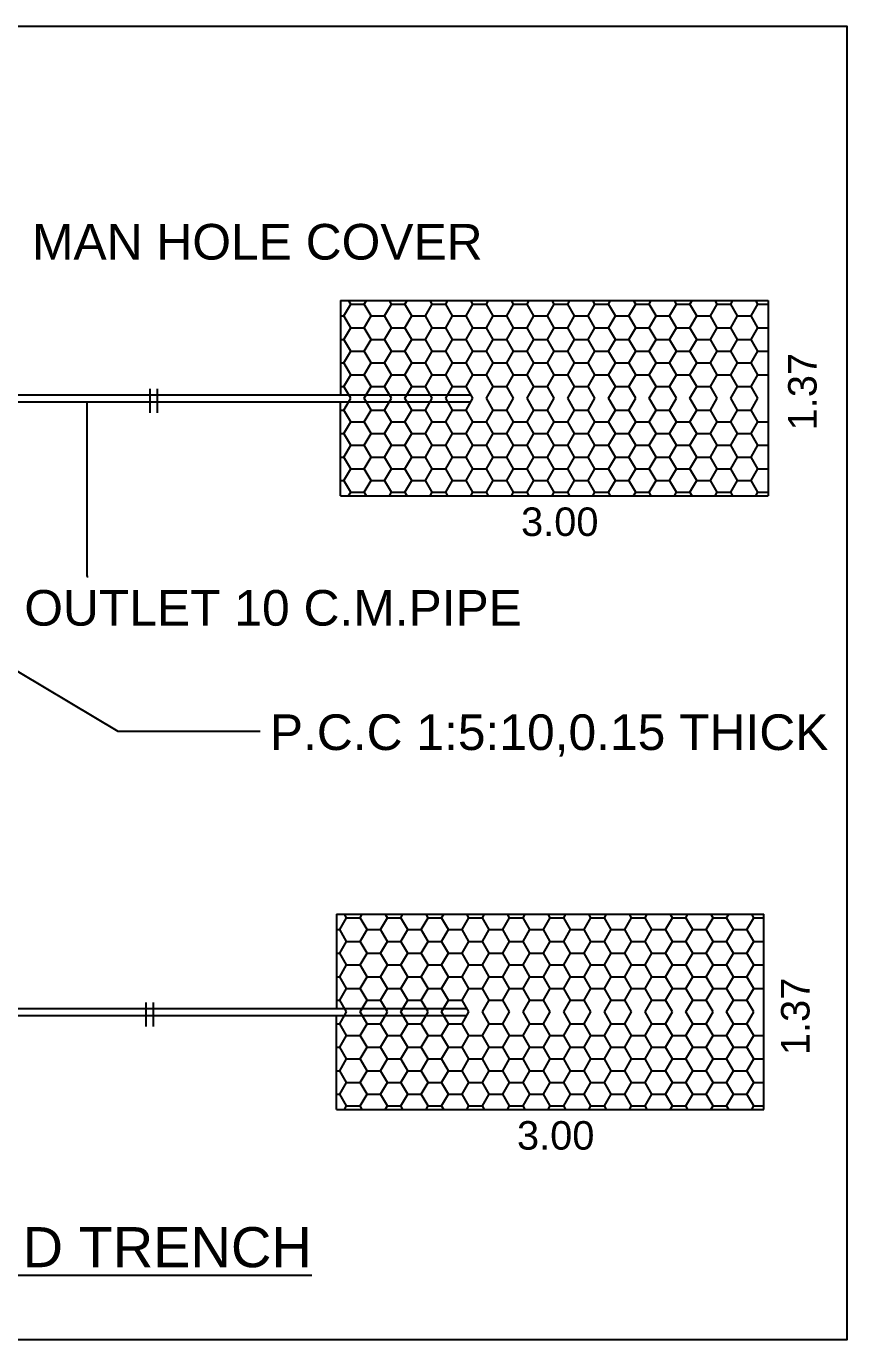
# Model space of a CAD drawing. Header units: metres. Extents: x 108 to 552, y -62 to 254.
# Drawn here: x 133.77 to 139.53, y 168.95 to 178.16 of the extents above; entities that cross this region are included whole.
import ezdxf

# ---------------------------------------------------------------- set-up
doc = ezdxf.new("R2010")
doc.units = ezdxf.units.M
doc.styles.get("Standard").update_dxf_attribs({"font": 'arial.ttf', "height": 0.25})

# ---------------------------------------------------------------- blocks, each defined once
blk = doc.blocks.new('SEPTIC SECTION')
at = {"ltscale": 2}
for p, q in [((9.4563, 7.292), (9.4563, 6.632)), ((9.4563, 7.292), (12.4569, 7.292)), ((8.1186, 6.6735), (8.1186, 6.5041)), ((8.1686, 6.6735), (8.1686, 6.5041)), ((6.5947, 6.632), (7.3596, 6.632)), ((6.5947, 6.582), (7.3596, 6.582)), ((7.3596, 6.632), (9.2832, 6.632)), ((7.3596, 6.582), (9.2909, 6.582)), ((9.2832, 6.632), (10.3732, 6.632)), ((9.2909, 6.582), (10.3732, 6.582)), ((9.4569, 5.922), (9.4569, 6.582)), ((9.4569, 5.922), (12.4569, 5.922)), ((9.4278, 2.9854), (9.4278, 2.3254)), ((9.4278, 2.9854), (12.4284, 2.9854)), ((12.4284, 1.6154), (12.4284, 2.9854)), ((8.0901, 2.3669), (8.0901, 2.1975)), ((8.1401, 2.3669), (8.1401, 2.1975)), ((9.2547, 2.3254), (10.3447, 2.3254)), ((9.2624, 2.2754), (10.3447, 2.2754)), ((9.4284, 1.6154), (9.4284, 2.2754)), ((9.4284, 1.6154), (12.4284, 1.6154))]:
    blk.add_line(p, q, dxfattribs=at)
at = {"linetype": 'Continuous', "ltscale": 2}
for p, q in [((9.5278, 7.2669), (9.5134, 7.292)), ((9.6231, 7.2669), (9.6376, 7.292)), ((9.8136, 7.2669), (9.7991, 7.292)), ((9.9088, 7.2669), (9.9233, 7.292)), ((10.0993, 7.2669), (10.0849, 7.292)), ((10.1946, 7.2669), (10.2091, 7.292)), ((10.3851, 7.2669), (10.3706, 7.292)), ((10.4803, 7.2669), (10.4948, 7.292)), ((10.6708, 7.2669), (10.6564, 7.292)), ((10.7661, 7.2669), (10.7806, 7.292)), ((10.9566, 7.2669), (10.9421, 7.292)), ((11.0518, 7.2669), (11.0663, 7.292)), ((11.2423, 7.2669), (11.2279, 7.292)), ((11.3376, 7.2669), (11.3521, 7.292)), ((11.5281, 7.2669), (11.5136, 7.292)), ((11.6233, 7.2669), (11.6378, 7.292)), ((11.8138, 7.2669), (11.7994, 7.292)), ((11.9091, 7.2669), (11.9236, 7.292)), ((12.0996, 7.2669), (12.0851, 7.292)), ((12.1948, 7.2669), (12.2093, 7.292)), ((12.3853, 7.2669), (12.3709, 7.292)), ((9.4802, 7.1844), (9.5278, 7.2669)), ((9.5278, 7.2669), (9.6231, 7.2669)), ((9.6707, 7.1844), (9.6231, 7.2669)), ((9.766, 7.1844), (9.8136, 7.2669)), ((9.8136, 7.2669), (9.9088, 7.2669)), ((9.9565, 7.1844), (9.9088, 7.2669)), ((10.0517, 7.1844), (10.0993, 7.2669)), ((10.0993, 7.2669), (10.1946, 7.2669)), ((10.2422, 7.1844), (10.1946, 7.2669)), ((10.3375, 7.1844), (10.3851, 7.2669)), ((10.3851, 7.2669), (10.4803, 7.2669)), ((10.528, 7.1844), (10.4803, 7.2669)), ((10.6232, 7.1844), (10.6708, 7.2669)), ((10.6708, 7.2669), (10.7661, 7.2669)), ((10.8137, 7.1844), (10.7661, 7.2669)), ((10.909, 7.1844), (10.9566, 7.2669)), ((10.9566, 7.2669), (11.0518, 7.2669)), ((11.0995, 7.1844), (11.0518, 7.2669)), ((11.1947, 7.1844), (11.2423, 7.2669)), ((11.2423, 7.2669), (11.3376, 7.2669)), ((11.3852, 7.1844), (11.3376, 7.2669)), ((11.4805, 7.1844), (11.5281, 7.2669)), ((11.5281, 7.2669), (11.6233, 7.2669)), ((11.671, 7.1844), (11.6233, 7.2669)), ((11.7662, 7.1844), (11.8138, 7.2669)), ((11.8138, 7.2669), (11.9091, 7.2669)), ((11.9567, 7.1844), (11.9091, 7.2669)), ((12.052, 7.1844), (12.0996, 7.2669)), ((12.0996, 7.2669), (12.1948, 7.2669)), ((12.2425, 7.1844), (12.1948, 7.2669)), ((12.3377, 7.1844), (12.3853, 7.2669)), ((12.3853, 7.2669), (12.4569, 7.2669)), ((9.4563, 7.1844), (9.4802, 7.1844)), ((9.5278, 7.1019), (9.4802, 7.1844)), ((9.4802, 7.0195), (9.5278, 7.1019)), ((9.5278, 7.1019), (9.6231, 7.1019)), ((9.6231, 7.1019), (9.6707, 7.1844)), ((9.6707, 7.0195), (9.6231, 7.1019)), ((9.6707, 7.1844), (9.766, 7.1844)), ((9.8136, 7.1019), (9.766, 7.1844)), ((9.766, 7.0195), (9.8136, 7.1019)), ((9.8136, 7.1019), (9.9088, 7.1019)), ((9.9088, 7.1019), (9.9565, 7.1844)), ((9.9565, 7.0195), (9.9088, 7.1019)), ((9.9565, 7.1844), (10.0517, 7.1844)), ((10.0993, 7.1019), (10.0517, 7.1844)), ((10.0517, 7.0195), (10.0993, 7.1019)), ((10.0993, 7.1019), (10.1946, 7.1019)), ((10.1946, 7.1019), (10.2422, 7.1844)), ((10.2422, 7.0195), (10.1946, 7.1019)), ((10.2422, 7.1844), (10.3375, 7.1844)), ((10.3851, 7.1019), (10.3375, 7.1844)), ((10.3375, 7.0195), (10.3851, 7.1019)), ((10.3851, 7.1019), (10.4803, 7.1019)), ((10.4803, 7.1019), (10.528, 7.1844)), ((10.528, 7.0195), (10.4803, 7.1019)), ((10.528, 7.1844), (10.6232, 7.1844)), ((10.6708, 7.1019), (10.6232, 7.1844)), ((10.6232, 7.0195), (10.6708, 7.1019)), ((10.6708, 7.1019), (10.7661, 7.1019)), ((10.7661, 7.1019), (10.8137, 7.1844)), ((10.8137, 7.0195), (10.7661, 7.1019)), ((10.8137, 7.1844), (10.909, 7.1844)), ((10.9566, 7.1019), (10.909, 7.1844)), ((10.909, 7.0195), (10.9566, 7.1019)), ((10.9566, 7.1019), (11.0518, 7.1019)), ((11.0518, 7.1019), (11.0995, 7.1844)), ((11.0995, 7.0195), (11.0518, 7.1019)), ((11.0995, 7.1844), (11.1947, 7.1844)), ((11.2423, 7.1019), (11.1947, 7.1844)), ((11.1947, 7.0195), (11.2423, 7.1019)), ((11.2423, 7.1019), (11.3376, 7.1019)), ((11.3376, 7.1019), (11.3852, 7.1844)), ((11.3852, 7.0195), (11.3376, 7.1019)), ((11.3852, 7.1844), (11.4805, 7.1844)), ((11.5281, 7.1019), (11.4805, 7.1844)), ((11.4805, 7.0195), (11.5281, 7.1019)), ((11.5281, 7.1019), (11.6233, 7.1019)), ((11.6233, 7.1019), (11.671, 7.1844)), ((11.671, 7.0195), (11.6233, 7.1019)), ((11.671, 7.1844), (11.7662, 7.1844)), ((11.8138, 7.1019), (11.7662, 7.1844)), ((11.7662, 7.0195), (11.8138, 7.1019)), ((11.8138, 7.1019), (11.9091, 7.1019)), ((11.9091, 7.1019), (11.9567, 7.1844)), ((11.9567, 7.0195), (11.9091, 7.1019)), ((11.9567, 7.1844), (12.052, 7.1844)), ((12.0996, 7.1019), (12.052, 7.1844)), ((12.052, 7.0195), (12.0996, 7.1019)), ((12.0996, 7.1019), (12.1948, 7.1019)), ((12.1948, 7.1019), (12.2425, 7.1844)), ((12.2425, 7.0195), (12.1948, 7.1019)), ((12.2425, 7.1844), (12.3377, 7.1844)), ((12.3853, 7.1019), (12.3377, 7.1844)), ((12.3377, 7.0195), (12.3853, 7.1019)), ((12.3853, 7.1019), (12.4569, 7.1019)), ((9.4563, 7.0195), (9.4802, 7.0195)), ((9.5278, 6.937), (9.4802, 7.0195)), ((9.6231, 6.937), (9.6707, 7.0195)), ((9.6707, 7.0195), (9.766, 7.0195)), ((9.8136, 6.937), (9.766, 7.0195)), ((9.9088, 6.937), (9.9565, 7.0195)), ((9.9565, 7.0195), (10.0517, 7.0195)), ((10.0993, 6.937), (10.0517, 7.0195)), ((10.1946, 6.937), (10.2422, 7.0195)), ((10.2422, 7.0195), (10.3375, 7.0195)), ((10.3851, 6.937), (10.3375, 7.0195)), ((10.4803, 6.937), (10.528, 7.0195)), ((10.528, 7.0195), (10.6232, 7.0195)), ((10.6708, 6.937), (10.6232, 7.0195)), ((10.7661, 6.937), (10.8137, 7.0195)), ((10.8137, 7.0195), (10.909, 7.0195)), ((10.9566, 6.937), (10.909, 7.0195)), ((11.0518, 6.937), (11.0995, 7.0195)), ((11.0995, 7.0195), (11.1947, 7.0195)), ((11.2423, 6.937), (11.1947, 7.0195)), ((11.3376, 6.937), (11.3852, 7.0195)), ((11.3852, 7.0195), (11.4805, 7.0195)), ((11.5281, 6.937), (11.4805, 7.0195)), ((11.6233, 6.937), (11.671, 7.0195)), ((11.671, 7.0195), (11.7662, 7.0195)), ((11.8138, 6.937), (11.7662, 7.0195)), ((11.9091, 6.937), (11.9567, 7.0195)), ((11.9567, 7.0195), (12.052, 7.0195)), ((12.0996, 6.937), (12.052, 7.0195)), ((12.1948, 6.937), (12.2425, 7.0195)), ((12.2425, 7.0195), (12.3377, 7.0195)), ((12.3853, 6.937), (12.3377, 7.0195)), ((9.4802, 6.8545), (9.5278, 6.937)), ((9.5278, 6.937), (9.6231, 6.937)), ((9.6707, 6.8545), (9.6231, 6.937)), ((9.766, 6.8545), (9.8136, 6.937)), ((9.8136, 6.937), (9.9088, 6.937)), ((9.9565, 6.8545), (9.9088, 6.937)), ((10.0517, 6.8545), (10.0993, 6.937)), ((10.0993, 6.937), (10.1946, 6.937)), ((10.2422, 6.8545), (10.1946, 6.937)), ((10.3375, 6.8545), (10.3851, 6.937)), ((10.3851, 6.937), (10.4803, 6.937)), ((10.528, 6.8545), (10.4803, 6.937)), ((10.6232, 6.8545), (10.6708, 6.937)), ((10.6708, 6.937), (10.7661, 6.937)), ((10.8137, 6.8545), (10.7661, 6.937)), ((10.909, 6.8545), (10.9566, 6.937)), ((10.9566, 6.937), (11.0518, 6.937)), ((11.0995, 6.8545), (11.0518, 6.937)), ((11.1947, 6.8545), (11.2423, 6.937)), ((11.2423, 6.937), (11.3376, 6.937)), ((11.3852, 6.8545), (11.3376, 6.937)), ((11.4805, 6.8545), (11.5281, 6.937)), ((11.5281, 6.937), (11.6233, 6.937)), ((11.671, 6.8545), (11.6233, 6.937)), ((11.7662, 6.8545), (11.8138, 6.937)), ((11.8138, 6.937), (11.9091, 6.937)), ((11.9567, 6.8545), (11.9091, 6.937)), ((12.052, 6.8545), (12.0996, 6.937)), ((12.0996, 6.937), (12.1948, 6.937)), ((12.2425, 6.8545), (12.1948, 6.937)), ((12.3377, 6.8545), (12.3853, 6.937)), ((12.3853, 6.937), (12.4569, 6.937)), ((9.4563, 6.8545), (9.4802, 6.8545)), ((9.5278, 6.772), (9.4802, 6.8545)), ((9.6231, 6.772), (9.6707, 6.8545)), ((9.6707, 6.8545), (9.766, 6.8545)), ((9.8136, 6.772), (9.766, 6.8545)), ((9.9088, 6.772), (9.9565, 6.8545)), ((9.9565, 6.8545), (10.0517, 6.8545)), ((10.0993, 6.772), (10.0517, 6.8545)), ((10.1946, 6.772), (10.2422, 6.8545)), ((10.2422, 6.8545), (10.3375, 6.8545)), ((10.3851, 6.772), (10.3375, 6.8545)), ((10.4803, 6.772), (10.528, 6.8545)), ((10.528, 6.8545), (10.6232, 6.8545)), ((10.6708, 6.772), (10.6232, 6.8545)), ((10.7661, 6.772), (10.8137, 6.8545)), ((10.8137, 6.8545), (10.909, 6.8545)), ((10.9566, 6.772), (10.909, 6.8545)), ((11.0518, 6.772), (11.0995, 6.8545)), ((11.0995, 6.8545), (11.1947, 6.8545)), ((11.2423, 6.772), (11.1947, 6.8545)), ((11.3376, 6.772), (11.3852, 6.8545)), ((11.3852, 6.8545), (11.4805, 6.8545)), ((11.5281, 6.772), (11.4805, 6.8545)), ((11.6233, 6.772), (11.671, 6.8545)), ((11.671, 6.8545), (11.7662, 6.8545)), ((11.8138, 6.772), (11.7662, 6.8545)), ((11.9091, 6.772), (11.9567, 6.8545)), ((11.9567, 6.8545), (12.052, 6.8545)), ((12.0996, 6.772), (12.052, 6.8545)), ((12.1948, 6.772), (12.2425, 6.8545)), ((12.2425, 6.8545), (12.3377, 6.8545)), ((12.3853, 6.772), (12.3377, 6.8545)), ((9.4802, 6.6895), (9.5278, 6.772)), ((9.5278, 6.772), (9.6231, 6.772)), ((9.6707, 6.6895), (9.6231, 6.772)), ((9.766, 6.6895), (9.8136, 6.772)), ((9.8136, 6.772), (9.9088, 6.772)), ((9.9565, 6.6895), (9.9088, 6.772)), ((10.0517, 6.6895), (10.0993, 6.772)), ((10.0993, 6.772), (10.1946, 6.772)), ((10.2422, 6.6895), (10.1946, 6.772)), ((10.3375, 6.6895), (10.3851, 6.772)), ((10.3851, 6.772), (10.4803, 6.772)), ((10.528, 6.6895), (10.4803, 6.772)), ((10.6232, 6.6895), (10.6708, 6.772)), ((10.6708, 6.772), (10.7661, 6.772)), ((10.8137, 6.6895), (10.7661, 6.772)), ((10.909, 6.6895), (10.9566, 6.772)), ((10.9566, 6.772), (11.0518, 6.772)), ((11.0995, 6.6895), (11.0518, 6.772)), ((11.1947, 6.6895), (11.2423, 6.772)), ((11.2423, 6.772), (11.3376, 6.772)), ((11.3852, 6.6895), (11.3376, 6.772)), ((11.4805, 6.6895), (11.5281, 6.772)), ((11.5281, 6.772), (11.6233, 6.772)), ((11.671, 6.6895), (11.6233, 6.772)), ((11.7662, 6.6895), (11.8138, 6.772)), ((11.8138, 6.772), (11.9091, 6.772)), ((11.9567, 6.6895), (11.9091, 6.772)), ((12.052, 6.6895), (12.0996, 6.772)), ((12.0996, 6.772), (12.1948, 6.772)), ((12.2425, 6.6895), (12.1948, 6.772)), ((12.3377, 6.6895), (12.3853, 6.772)), ((12.3853, 6.772), (12.4569, 6.772)), ((9.4563, 6.6895), (9.4802, 6.6895)), ((9.5278, 6.607), (9.4802, 6.6895)), ((9.6231, 6.607), (9.6707, 6.6895)), ((9.6707, 6.6895), (9.766, 6.6895)), ((9.8136, 6.607), (9.766, 6.6895)), ((9.9088, 6.607), (9.9565, 6.6895)), ((9.9565, 6.6895), (10.0517, 6.6895)), ((10.0993, 6.607), (10.0517, 6.6895)), ((10.1946, 6.607), (10.2422, 6.6895)), ((10.2422, 6.6895), (10.3375, 6.6895)), ((10.3851, 6.607), (10.3375, 6.6895)), ((10.4803, 6.607), (10.528, 6.6895)), ((10.528, 6.6895), (10.6232, 6.6895)), ((10.6708, 6.607), (10.6232, 6.6895)), ((10.7661, 6.607), (10.8137, 6.6895)), ((10.8137, 6.6895), (10.909, 6.6895)), ((10.9566, 6.607), (10.909, 6.6895)), ((11.0518, 6.607), (11.0995, 6.6895)), ((11.0995, 6.6895), (11.1947, 6.6895)), ((11.2423, 6.607), (11.1947, 6.6895)), ((11.3376, 6.607), (11.3852, 6.6895)), ((11.3852, 6.6895), (11.4805, 6.6895)), ((11.5281, 6.607), (11.4805, 6.6895)), ((11.6233, 6.607), (11.671, 6.6895)), ((11.671, 6.6895), (11.7662, 6.6895)), ((11.8138, 6.607), (11.7662, 6.6895)), ((11.9091, 6.607), (11.9567, 6.6895)), ((11.9567, 6.6895), (12.052, 6.6895)), ((12.0996, 6.607), (12.052, 6.6895)), ((12.1948, 6.607), (12.2425, 6.6895)), ((12.2425, 6.6895), (12.3377, 6.6895)), ((12.3853, 6.607), (12.3377, 6.6895)), ((9.4802, 6.5245), (9.5278, 6.607)), ((9.6707, 6.5245), (9.6231, 6.607)), ((9.766, 6.5245), (9.8136, 6.607)), ((9.9565, 6.5245), (9.9088, 6.607)), ((10.0517, 6.5245), (10.0993, 6.607)), ((10.2422, 6.5245), (10.1946, 6.607)), ((10.3375, 6.5245), (10.3851, 6.607)), ((10.528, 6.5245), (10.4803, 6.607)), ((10.6232, 6.5245), (10.6708, 6.607)), ((10.8137, 6.5245), (10.7661, 6.607)), ((10.909, 6.5245), (10.9566, 6.607)), ((11.0995, 6.5245), (11.0518, 6.607)), ((11.1947, 6.5245), (11.2423, 6.607)), ((11.3852, 6.5245), (11.3376, 6.607)), ((11.4805, 6.5245), (11.5281, 6.607)), ((11.671, 6.5245), (11.6233, 6.607)), ((11.7662, 6.5245), (11.8138, 6.607)), ((11.9567, 6.5245), (11.9091, 6.607)), ((12.052, 6.5245), (12.0996, 6.607)), ((12.2425, 6.5245), (12.1948, 6.607)), ((12.3377, 6.5245), (12.3853, 6.607)), ((9.4569, 6.5245), (9.4802, 6.5245)), ((9.5278, 6.442), (9.4802, 6.5245)), ((9.6231, 6.442), (9.6707, 6.5245)), ((9.6707, 6.5245), (9.766, 6.5245)), ((9.8136, 6.442), (9.766, 6.5245)), ((9.9088, 6.442), (9.9565, 6.5245)), ((9.9565, 6.5245), (10.0517, 6.5245)), ((10.0993, 6.442), (10.0517, 6.5245)), ((10.1946, 6.442), (10.2422, 6.5245)), ((10.2422, 6.5245), (10.3375, 6.5245)), ((10.3851, 6.442), (10.3375, 6.5245)), ((10.4803, 6.442), (10.528, 6.5245)), ((10.528, 6.5245), (10.6232, 6.5245)), ((10.6708, 6.442), (10.6232, 6.5245)), ((10.7661, 6.442), (10.8137, 6.5245)), ((10.8137, 6.5245), (10.909, 6.5245)), ((10.9566, 6.442), (10.909, 6.5245)), ((11.0518, 6.442), (11.0995, 6.5245)), ((11.0995, 6.5245), (11.1947, 6.5245)), ((11.2423, 6.442), (11.1947, 6.5245)), ((11.3376, 6.442), (11.3852, 6.5245)), ((11.3852, 6.5245), (11.4805, 6.5245)), ((11.5281, 6.442), (11.4805, 6.5245)), ((11.6233, 6.442), (11.671, 6.5245)), ((11.671, 6.5245), (11.7662, 6.5245)), ((11.8138, 6.442), (11.7662, 6.5245)), ((11.9091, 6.442), (11.9567, 6.5245)), ((11.9567, 6.5245), (12.052, 6.5245)), ((12.0996, 6.442), (12.052, 6.5245)), ((12.1948, 6.442), (12.2425, 6.5245)), ((12.2425, 6.5245), (12.3377, 6.5245)), ((12.3853, 6.442), (12.3377, 6.5245)), ((9.4802, 6.3595), (9.5278, 6.442)), ((9.5278, 6.442), (9.6231, 6.442)), ((9.6707, 6.3595), (9.6231, 6.442)), ((9.766, 6.3595), (9.8136, 6.442)), ((9.8136, 6.442), (9.9088, 6.442)), ((9.9565, 6.3595), (9.9088, 6.442)), ((10.0517, 6.3595), (10.0993, 6.442)), ((10.0993, 6.442), (10.1946, 6.442)), ((10.2422, 6.3595), (10.1946, 6.442)), ((10.3375, 6.3595), (10.3851, 6.442)), ((10.3851, 6.442), (10.4803, 6.442)), ((10.528, 6.3595), (10.4803, 6.442)), ((10.6232, 6.3595), (10.6708, 6.442)), ((10.6708, 6.442), (10.7661, 6.442)), ((10.8137, 6.3595), (10.7661, 6.442)), ((10.909, 6.3595), (10.9566, 6.442)), ((10.9566, 6.442), (11.0518, 6.442)), ((11.0995, 6.3595), (11.0518, 6.442)), ((11.1947, 6.3595), (11.2423, 6.442)), ((11.2423, 6.442), (11.3376, 6.442)), ((11.3852, 6.3595), (11.3376, 6.442)), ((11.4805, 6.3595), (11.5281, 6.442)), ((11.5281, 6.442), (11.6233, 6.442)), ((11.671, 6.3595), (11.6233, 6.442)), ((11.7662, 6.3595), (11.8138, 6.442)), ((11.8138, 6.442), (11.9091, 6.442)), ((11.9567, 6.3595), (11.9091, 6.442)), ((12.052, 6.3595), (12.0996, 6.442)), ((12.0996, 6.442), (12.1948, 6.442)), ((12.2425, 6.3595), (12.1948, 6.442)), ((12.3377, 6.3595), (12.3853, 6.442)), ((12.3853, 6.442), (12.4569, 6.442)), ((9.4569, 6.3595), (9.4802, 6.3595)), ((9.5278, 6.2771), (9.4802, 6.3595)), ((9.4802, 6.1946), (9.5278, 6.2771)), ((9.5278, 6.2771), (9.6231, 6.2771)), ((9.6231, 6.2771), (9.6707, 6.3595)), ((9.6707, 6.1946), (9.6231, 6.2771)), ((9.6707, 6.3595), (9.766, 6.3595)), ((9.8136, 6.2771), (9.766, 6.3595)), ((9.766, 6.1946), (9.8136, 6.2771)), ((9.8136, 6.2771), (9.9088, 6.2771)), ((9.9088, 6.2771), (9.9565, 6.3595)), ((9.9565, 6.1946), (9.9088, 6.2771)), ((9.9565, 6.3595), (10.0517, 6.3595)), ((10.0993, 6.2771), (10.0517, 6.3595)), ((10.0517, 6.1946), (10.0993, 6.2771)), ((10.0993, 6.2771), (10.1946, 6.2771)), ((10.1946, 6.2771), (10.2422, 6.3595)), ((10.2422, 6.1946), (10.1946, 6.2771)), ((10.2422, 6.3595), (10.3375, 6.3595)), ((10.3851, 6.2771), (10.3375, 6.3595)), ((10.3375, 6.1946), (10.3851, 6.2771)), ((10.3851, 6.2771), (10.4803, 6.2771)), ((10.4803, 6.2771), (10.528, 6.3595)), ((10.528, 6.1946), (10.4803, 6.2771)), ((10.528, 6.3595), (10.6232, 6.3595)), ((10.6708, 6.2771), (10.6232, 6.3595)), ((10.6232, 6.1946), (10.6708, 6.2771)), ((10.6708, 6.2771), (10.7661, 6.2771)), ((10.7661, 6.2771), (10.8137, 6.3595)), ((10.8137, 6.1946), (10.7661, 6.2771)), ((10.8137, 6.3595), (10.909, 6.3595)), ((10.9566, 6.2771), (10.909, 6.3595)), ((10.909, 6.1946), (10.9566, 6.2771)), ((10.9566, 6.2771), (11.0518, 6.2771)), ((11.0518, 6.2771), (11.0995, 6.3595)), ((11.0995, 6.1946), (11.0518, 6.2771)), ((11.0995, 6.3595), (11.1947, 6.3595)), ((11.2423, 6.2771), (11.1947, 6.3595)), ((11.1947, 6.1946), (11.2423, 6.2771)), ((11.2423, 6.2771), (11.3376, 6.2771)), ((11.3376, 6.2771), (11.3852, 6.3595)), ((11.3852, 6.1946), (11.3376, 6.2771)), ((11.3852, 6.3595), (11.4805, 6.3595)), ((11.5281, 6.2771), (11.4805, 6.3595)), ((11.4805, 6.1946), (11.5281, 6.2771)), ((11.5281, 6.2771), (11.6233, 6.2771)), ((11.6233, 6.2771), (11.671, 6.3595)), ((11.671, 6.1946), (11.6233, 6.2771)), ((11.671, 6.3595), (11.7662, 6.3595)), ((11.8138, 6.2771), (11.7662, 6.3595)), ((11.7662, 6.1946), (11.8138, 6.2771)), ((11.8138, 6.2771), (11.9091, 6.2771)), ((11.9091, 6.2771), (11.9567, 6.3595)), ((11.9567, 6.1946), (11.9091, 6.2771)), ((11.9567, 6.3595), (12.052, 6.3595)), ((12.0996, 6.2771), (12.052, 6.3595)), ((12.052, 6.1946), (12.0996, 6.2771)), ((12.0996, 6.2771), (12.1948, 6.2771)), ((12.1948, 6.2771), (12.2425, 6.3595)), ((12.2425, 6.1946), (12.1948, 6.2771)), ((12.2425, 6.3595), (12.3377, 6.3595)), ((12.3853, 6.2771), (12.3377, 6.3595)), ((12.3377, 6.1946), (12.3853, 6.2771)), ((12.3853, 6.2771), (12.4569, 6.2771)), ((9.4569, 6.1946), (9.4802, 6.1946)), ((9.5278, 6.1121), (9.4802, 6.1946)), ((9.6231, 6.1121), (9.6707, 6.1946)), ((9.6707, 6.1946), (9.766, 6.1946)), ((9.8136, 6.1121), (9.766, 6.1946)), ((9.9088, 6.1121), (9.9565, 6.1946)), ((9.9565, 6.1946), (10.0517, 6.1946)), ((10.0993, 6.1121), (10.0517, 6.1946)), ((10.1946, 6.1121), (10.2422, 6.1946)), ((10.2422, 6.1946), (10.3375, 6.1946)), ((10.3851, 6.1121), (10.3375, 6.1946)), ((10.4803, 6.1121), (10.528, 6.1946)), ((10.528, 6.1946), (10.6232, 6.1946)), ((10.6708, 6.1121), (10.6232, 6.1946)), ((10.7661, 6.1121), (10.8137, 6.1946)), ((10.8137, 6.1946), (10.909, 6.1946)), ((10.9566, 6.1121), (10.909, 6.1946)), ((11.0518, 6.1121), (11.0995, 6.1946)), ((11.0995, 6.1946), (11.1947, 6.1946)), ((11.2423, 6.1121), (11.1947, 6.1946)), ((11.3376, 6.1121), (11.3852, 6.1946)), ((11.3852, 6.1946), (11.4805, 6.1946)), ((11.5281, 6.1121), (11.4805, 6.1946)), ((11.6233, 6.1121), (11.671, 6.1946)), ((11.671, 6.1946), (11.7662, 6.1946)), ((11.8138, 6.1121), (11.7662, 6.1946)), ((11.9091, 6.1121), (11.9567, 6.1946)), ((11.9567, 6.1946), (12.052, 6.1946)), ((12.0996, 6.1121), (12.052, 6.1946)), ((12.1948, 6.1121), (12.2425, 6.1946)), ((12.2425, 6.1946), (12.3377, 6.1946)), ((12.3853, 6.1121), (12.3377, 6.1946)), ((9.4802, 6.0296), (9.5278, 6.1121)), ((9.5278, 6.1121), (9.6231, 6.1121)), ((9.6707, 6.0296), (9.6231, 6.1121)), ((9.766, 6.0296), (9.8136, 6.1121)), ((9.8136, 6.1121), (9.9088, 6.1121)), ((9.9565, 6.0296), (9.9088, 6.1121)), ((10.0517, 6.0296), (10.0993, 6.1121)), ((10.0993, 6.1121), (10.1946, 6.1121)), ((10.2422, 6.0296), (10.1946, 6.1121)), ((10.3375, 6.0296), (10.3851, 6.1121)), ((10.3851, 6.1121), (10.4803, 6.1121)), ((10.528, 6.0296), (10.4803, 6.1121)), ((10.6232, 6.0296), (10.6708, 6.1121)), ((10.6708, 6.1121), (10.7661, 6.1121)), ((10.8137, 6.0296), (10.7661, 6.1121)), ((10.909, 6.0296), (10.9566, 6.1121)), ((10.9566, 6.1121), (11.0518, 6.1121)), ((11.0995, 6.0296), (11.0518, 6.1121)), ((11.1947, 6.0296), (11.2423, 6.1121)), ((11.2423, 6.1121), (11.3376, 6.1121)), ((11.3852, 6.0296), (11.3376, 6.1121)), ((11.4805, 6.0296), (11.5281, 6.1121)), ((11.5281, 6.1121), (11.6233, 6.1121)), ((11.671, 6.0296), (11.6233, 6.1121)), ((11.7662, 6.0296), (11.8138, 6.1121)), ((11.8138, 6.1121), (11.9091, 6.1121)), ((11.9567, 6.0296), (11.9091, 6.1121)), ((12.052, 6.0296), (12.0996, 6.1121)), ((12.0996, 6.1121), (12.1948, 6.1121)), ((12.2425, 6.0296), (12.1948, 6.1121)), ((12.3377, 6.0296), (12.3853, 6.1121)), ((12.3853, 6.1121), (12.4569, 6.1121)), ((9.4569, 6.0296), (9.4802, 6.0296)), ((9.5278, 5.9471), (9.4802, 6.0296)), ((9.6231, 5.9471), (9.6707, 6.0296)), ((9.6707, 6.0296), (9.766, 6.0296)), ((9.8136, 5.9471), (9.766, 6.0296)), ((9.9088, 5.9471), (9.9565, 6.0296)), ((9.9565, 6.0296), (10.0517, 6.0296)), ((10.0993, 5.9471), (10.0517, 6.0296)), ((10.1946, 5.9471), (10.2422, 6.0296)), ((10.2422, 6.0296), (10.3375, 6.0296)), ((10.3851, 5.9471), (10.3375, 6.0296)), ((10.4803, 5.9471), (10.528, 6.0296)), ((10.528, 6.0296), (10.6232, 6.0296)), ((10.6708, 5.9471), (10.6232, 6.0296)), ((10.7661, 5.9471), (10.8137, 6.0296)), ((10.8137, 6.0296), (10.909, 6.0296)), ((10.9566, 5.9471), (10.909, 6.0296)), ((11.0518, 5.9471), (11.0995, 6.0296)), ((11.0995, 6.0296), (11.1947, 6.0296)), ((11.2423, 5.9471), (11.1947, 6.0296)), ((11.3376, 5.9471), (11.3852, 6.0296)), ((11.3852, 6.0296), (11.4805, 6.0296)), ((11.5281, 5.9471), (11.4805, 6.0296)), ((11.6233, 5.9471), (11.671, 6.0296)), ((11.671, 6.0296), (11.7662, 6.0296)), ((11.8138, 5.9471), (11.7662, 6.0296)), ((11.9091, 5.9471), (11.9567, 6.0296)), ((11.9567, 6.0296), (12.052, 6.0296)), ((12.0996, 5.9471), (12.052, 6.0296)), ((12.1948, 5.9471), (12.2425, 6.0296)), ((12.2425, 6.0296), (12.3377, 6.0296)), ((12.3853, 5.9471), (12.3377, 6.0296)), ((9.5134, 5.922), (9.5278, 5.9471)), ((9.5278, 5.9471), (9.6231, 5.9471)), ((9.6376, 5.922), (9.6231, 5.9471)), ((9.7991, 5.922), (9.8136, 5.9471)), ((9.8136, 5.9471), (9.9088, 5.9471)), ((9.9233, 5.922), (9.9088, 5.9471)), ((10.0849, 5.922), (10.0993, 5.9471)), ((10.0993, 5.9471), (10.1946, 5.9471)), ((10.2091, 5.922), (10.1946, 5.9471)), ((10.3706, 5.922), (10.3851, 5.9471)), ((10.3851, 5.9471), (10.4803, 5.9471)), ((10.4948, 5.922), (10.4803, 5.9471)), ((10.6564, 5.922), (10.6708, 5.9471)), ((10.6708, 5.9471), (10.7661, 5.9471)), ((10.7806, 5.922), (10.7661, 5.9471)), ((10.9421, 5.922), (10.9566, 5.9471)), ((10.9566, 5.9471), (11.0518, 5.9471)), ((11.0663, 5.922), (11.0518, 5.9471)), ((11.2279, 5.922), (11.2423, 5.9471)), ((11.2423, 5.9471), (11.3376, 5.9471)), ((11.3521, 5.922), (11.3376, 5.9471)), ((11.5136, 5.922), (11.5281, 5.9471)), ((11.5281, 5.9471), (11.6233, 5.9471)), ((11.6378, 5.922), (11.6233, 5.9471)), ((11.7994, 5.922), (11.8138, 5.9471)), ((11.8138, 5.9471), (11.9091, 5.9471)), ((11.9236, 5.922), (11.9091, 5.9471)), ((12.0851, 5.922), (12.0996, 5.9471)), ((12.0996, 5.9471), (12.1948, 5.9471)), ((12.2093, 5.922), (12.1948, 5.9471)), ((12.3709, 5.922), (12.3853, 5.9471)), ((12.3853, 5.9471), (12.4569, 5.9471)), ((9.4517, 2.8778), (9.4993, 2.9603)), ((9.4993, 2.9603), (9.4849, 2.9854)), ((9.4993, 2.9603), (9.5946, 2.9603)), ((9.5946, 2.9603), (9.6091, 2.9854)), ((9.6422, 2.8778), (9.5946, 2.9603)), ((9.7375, 2.8778), (9.7851, 2.9603)), ((9.7851, 2.9603), (9.7706, 2.9854)), ((9.7851, 2.9603), (9.8803, 2.9603)), ((9.8803, 2.9603), (9.8948, 2.9854)), ((9.928, 2.8778), (9.8803, 2.9603)), ((10.0232, 2.8778), (10.0708, 2.9603)), ((10.0708, 2.9603), (10.0564, 2.9854)), ((10.0708, 2.9603), (10.1661, 2.9603)), ((10.1661, 2.9603), (10.1806, 2.9854)), ((10.2137, 2.8778), (10.1661, 2.9603)), ((10.309, 2.8778), (10.3566, 2.9603)), ((10.3566, 2.9603), (10.3421, 2.9854)), ((10.3566, 2.9603), (10.4518, 2.9603)), ((10.4518, 2.9603), (10.4663, 2.9854)), ((10.4995, 2.8778), (10.4518, 2.9603)), ((10.5947, 2.8778), (10.6423, 2.9603)), ((10.6423, 2.9603), (10.6279, 2.9854)), ((10.6423, 2.9603), (10.7376, 2.9603)), ((10.7376, 2.9603), (10.7521, 2.9854)), ((10.7852, 2.8778), (10.7376, 2.9603)), ((10.8805, 2.8778), (10.9281, 2.9603)), ((10.9281, 2.9603), (10.9136, 2.9854)), ((10.9281, 2.9603), (11.0233, 2.9603)), ((11.0233, 2.9603), (11.0378, 2.9854)), ((11.071, 2.8778), (11.0233, 2.9603)), ((11.1662, 2.8778), (11.2138, 2.9603)), ((11.2138, 2.9603), (11.1994, 2.9854)), ((11.2138, 2.9603), (11.3091, 2.9603)), ((11.3091, 2.9603), (11.3236, 2.9854)), ((11.3567, 2.8778), (11.3091, 2.9603)), ((11.452, 2.8778), (11.4996, 2.9603)), ((11.4996, 2.9603), (11.4851, 2.9854)), ((11.4996, 2.9603), (11.5948, 2.9603)), ((11.5948, 2.9603), (11.6093, 2.9854)), ((11.6425, 2.8778), (11.5948, 2.9603)), ((11.7377, 2.8778), (11.7853, 2.9603)), ((11.7853, 2.9603), (11.7709, 2.9854)), ((11.7853, 2.9603), (11.8806, 2.9603)), ((11.8806, 2.9603), (11.8951, 2.9854)), ((11.9282, 2.8778), (11.8806, 2.9603)), ((12.0235, 2.8778), (12.0711, 2.9603)), ((12.0711, 2.9603), (12.0566, 2.9854)), ((12.0711, 2.9603), (12.1663, 2.9603)), ((12.1663, 2.9603), (12.1808, 2.9854)), ((12.214, 2.8778), (12.1663, 2.9603)), ((12.3092, 2.8778), (12.3568, 2.9603)), ((12.3568, 2.9603), (12.3424, 2.9854)), ((12.3568, 2.9603), (12.4284, 2.9603)), ((9.4278, 2.8778), (9.4517, 2.8778)), ((9.4993, 2.7953), (9.4517, 2.8778)), ((9.5946, 2.7953), (9.6422, 2.8778)), ((9.6422, 2.8778), (9.7375, 2.8778)), ((9.7851, 2.7953), (9.7375, 2.8778)), ((9.8803, 2.7953), (9.928, 2.8778)), ((9.928, 2.8778), (10.0232, 2.8778)), ((10.0708, 2.7953), (10.0232, 2.8778)), ((10.1661, 2.7953), (10.2137, 2.8778)), ((10.2137, 2.8778), (10.309, 2.8778)), ((10.3566, 2.7953), (10.309, 2.8778)), ((10.4518, 2.7953), (10.4995, 2.8778)), ((10.4995, 2.8778), (10.5947, 2.8778)), ((10.6423, 2.7953), (10.5947, 2.8778)), ((10.7376, 2.7953), (10.7852, 2.8778)), ((10.7852, 2.8778), (10.8805, 2.8778)), ((10.9281, 2.7953), (10.8805, 2.8778)), ((11.0233, 2.7953), (11.071, 2.8778)), ((11.071, 2.8778), (11.1662, 2.8778)), ((11.2138, 2.7953), (11.1662, 2.8778)), ((11.3091, 2.7953), (11.3567, 2.8778)), ((11.3567, 2.8778), (11.452, 2.8778)), ((11.4996, 2.7953), (11.452, 2.8778)), ((11.5948, 2.7953), (11.6425, 2.8778)), ((11.6425, 2.8778), (11.7377, 2.8778)), ((11.7853, 2.7953), (11.7377, 2.8778)), ((11.8806, 2.7953), (11.9282, 2.8778)), ((11.9282, 2.8778), (12.0235, 2.8778)), ((12.0711, 2.7953), (12.0235, 2.8778)), ((12.1663, 2.7953), (12.214, 2.8778)), ((12.214, 2.8778), (12.3092, 2.8778)), ((12.3568, 2.7953), (12.3092, 2.8778)), ((9.4517, 2.7128), (9.4993, 2.7953)), ((9.4993, 2.7953), (9.5946, 2.7953)), ((9.6422, 2.7128), (9.5946, 2.7953)), ((9.7375, 2.7128), (9.7851, 2.7953)), ((9.7851, 2.7953), (9.8803, 2.7953)), ((9.928, 2.7128), (9.8803, 2.7953)), ((10.0232, 2.7128), (10.0708, 2.7953)), ((10.0708, 2.7953), (10.1661, 2.7953)), ((10.2137, 2.7128), (10.1661, 2.7953)), ((10.309, 2.7128), (10.3566, 2.7953)), ((10.3566, 2.7953), (10.4518, 2.7953)), ((10.4995, 2.7128), (10.4518, 2.7953)), ((10.5947, 2.7128), (10.6423, 2.7953)), ((10.6423, 2.7953), (10.7376, 2.7953)), ((10.7852, 2.7128), (10.7376, 2.7953)), ((10.8805, 2.7128), (10.9281, 2.7953)), ((10.9281, 2.7953), (11.0233, 2.7953)), ((11.071, 2.7128), (11.0233, 2.7953)), ((11.1662, 2.7128), (11.2138, 2.7953)), ((11.2138, 2.7953), (11.3091, 2.7953)), ((11.3567, 2.7128), (11.3091, 2.7953)), ((11.452, 2.7128), (11.4996, 2.7953)), ((11.4996, 2.7953), (11.5948, 2.7953)), ((11.6425, 2.7128), (11.5948, 2.7953)), ((11.7377, 2.7128), (11.7853, 2.7953)), ((11.7853, 2.7953), (11.8806, 2.7953)), ((11.9282, 2.7128), (11.8806, 2.7953)), ((12.0235, 2.7128), (12.0711, 2.7953)), ((12.0711, 2.7953), (12.1663, 2.7953)), ((12.214, 2.7128), (12.1663, 2.7953)), ((12.3092, 2.7128), (12.3568, 2.7953)), ((12.3568, 2.7953), (12.4284, 2.7953)), ((9.4278, 2.7128), (9.4517, 2.7128)), ((9.4993, 2.6303), (9.4517, 2.7128)), ((9.5946, 2.6303), (9.6422, 2.7128)), ((9.6422, 2.7128), (9.7375, 2.7128)), ((9.7851, 2.6303), (9.7375, 2.7128)), ((9.8803, 2.6303), (9.928, 2.7128)), ((9.928, 2.7128), (10.0232, 2.7128)), ((10.0708, 2.6303), (10.0232, 2.7128)), ((10.1661, 2.6303), (10.2137, 2.7128)), ((10.2137, 2.7128), (10.309, 2.7128)), ((10.3566, 2.6303), (10.309, 2.7128)), ((10.4518, 2.6303), (10.4995, 2.7128)), ((10.4995, 2.7128), (10.5947, 2.7128)), ((10.6423, 2.6303), (10.5947, 2.7128)), ((10.7376, 2.6303), (10.7852, 2.7128)), ((10.7852, 2.7128), (10.8805, 2.7128)), ((10.9281, 2.6303), (10.8805, 2.7128)), ((11.0233, 2.6303), (11.071, 2.7128)), ((11.071, 2.7128), (11.1662, 2.7128)), ((11.2138, 2.6303), (11.1662, 2.7128)), ((11.3091, 2.6303), (11.3567, 2.7128)), ((11.3567, 2.7128), (11.452, 2.7128)), ((11.4996, 2.6303), (11.452, 2.7128)), ((11.5948, 2.6303), (11.6425, 2.7128)), ((11.6425, 2.7128), (11.7377, 2.7128)), ((11.7853, 2.6303), (11.7377, 2.7128)), ((11.8806, 2.6303), (11.9282, 2.7128)), ((11.9282, 2.7128), (12.0235, 2.7128)), ((12.0711, 2.6303), (12.0235, 2.7128)), ((12.1663, 2.6303), (12.214, 2.7128)), ((12.214, 2.7128), (12.3092, 2.7128)), ((12.3568, 2.6303), (12.3092, 2.7128)), ((9.4517, 2.5478), (9.4993, 2.6303)), ((9.4993, 2.6303), (9.5946, 2.6303)), ((9.6422, 2.5478), (9.5946, 2.6303)), ((9.7375, 2.5478), (9.7851, 2.6303)), ((9.7851, 2.6303), (9.8803, 2.6303)), ((9.928, 2.5478), (9.8803, 2.6303)), ((10.0232, 2.5478), (10.0708, 2.6303)), ((10.0708, 2.6303), (10.1661, 2.6303)), ((10.2137, 2.5478), (10.1661, 2.6303)), ((10.309, 2.5478), (10.3566, 2.6303)), ((10.3566, 2.6303), (10.4518, 2.6303)), ((10.4995, 2.5478), (10.4518, 2.6303)), ((10.5947, 2.5478), (10.6423, 2.6303)), ((10.6423, 2.6303), (10.7376, 2.6303)), ((10.7852, 2.5478), (10.7376, 2.6303)), ((10.8805, 2.5478), (10.9281, 2.6303)), ((10.9281, 2.6303), (11.0233, 2.6303)), ((11.071, 2.5478), (11.0233, 2.6303)), ((11.1662, 2.5478), (11.2138, 2.6303)), ((11.2138, 2.6303), (11.3091, 2.6303)), ((11.3567, 2.5478), (11.3091, 2.6303)), ((11.452, 2.5478), (11.4996, 2.6303)), ((11.4996, 2.6303), (11.5948, 2.6303)), ((11.6425, 2.5478), (11.5948, 2.6303)), ((11.7377, 2.5478), (11.7853, 2.6303)), ((11.7853, 2.6303), (11.8806, 2.6303)), ((11.9282, 2.5478), (11.8806, 2.6303)), ((12.0235, 2.5478), (12.0711, 2.6303)), ((12.0711, 2.6303), (12.1663, 2.6303)), ((12.214, 2.5478), (12.1663, 2.6303)), ((12.3092, 2.5478), (12.3568, 2.6303)), ((12.3568, 2.6303), (12.4284, 2.6303)), ((9.4278, 2.5478), (9.4517, 2.5478)), ((9.4993, 2.4653), (9.4517, 2.5478)), ((9.5946, 2.4653), (9.6422, 2.5478)), ((9.6422, 2.5478), (9.7375, 2.5478)), ((9.7851, 2.4653), (9.7375, 2.5478)), ((9.8803, 2.4653), (9.928, 2.5478)), ((9.928, 2.5478), (10.0232, 2.5478)), ((10.0708, 2.4653), (10.0232, 2.5478)), ((10.1661, 2.4653), (10.2137, 2.5478)), ((10.2137, 2.5478), (10.309, 2.5478)), ((10.3566, 2.4653), (10.309, 2.5478)), ((10.4518, 2.4653), (10.4995, 2.5478)), ((10.4995, 2.5478), (10.5947, 2.5478)), ((10.6423, 2.4653), (10.5947, 2.5478)), ((10.7376, 2.4653), (10.7852, 2.5478)), ((10.7852, 2.5478), (10.8805, 2.5478)), ((10.9281, 2.4653), (10.8805, 2.5478)), ((11.0233, 2.4653), (11.071, 2.5478)), ((11.071, 2.5478), (11.1662, 2.5478)), ((11.2138, 2.4653), (11.1662, 2.5478)), ((11.3091, 2.4653), (11.3567, 2.5478)), ((11.3567, 2.5478), (11.452, 2.5478)), ((11.4996, 2.4653), (11.452, 2.5478)), ((11.5948, 2.4653), (11.6425, 2.5478)), ((11.6425, 2.5478), (11.7377, 2.5478)), ((11.7853, 2.4653), (11.7377, 2.5478)), ((11.8806, 2.4653), (11.9282, 2.5478)), ((11.9282, 2.5478), (12.0235, 2.5478)), ((12.0711, 2.4653), (12.0235, 2.5478)), ((12.1663, 2.4653), (12.214, 2.5478)), ((12.214, 2.5478), (12.3092, 2.5478)), ((12.3568, 2.4653), (12.3092, 2.5478)), ((9.4517, 2.3828), (9.4993, 2.4653)), ((9.4993, 2.4653), (9.5946, 2.4653)), ((9.6422, 2.3828), (9.5946, 2.4653)), ((9.7375, 2.3828), (9.7851, 2.4653)), ((9.7851, 2.4653), (9.8803, 2.4653)), ((9.928, 2.3828), (9.8803, 2.4653)), ((10.0232, 2.3828), (10.0708, 2.4653)), ((10.0708, 2.4653), (10.1661, 2.4653)), ((10.2137, 2.3828), (10.1661, 2.4653)), ((10.309, 2.3828), (10.3566, 2.4653)), ((10.3566, 2.4653), (10.4518, 2.4653)), ((10.4995, 2.3828), (10.4518, 2.4653)), ((10.5947, 2.3828), (10.6423, 2.4653)), ((10.6423, 2.4653), (10.7376, 2.4653)), ((10.7852, 2.3828), (10.7376, 2.4653)), ((10.8805, 2.3828), (10.9281, 2.4653)), ((10.9281, 2.4653), (11.0233, 2.4653)), ((11.071, 2.3828), (11.0233, 2.4653)), ((11.1662, 2.3828), (11.2138, 2.4653)), ((11.2138, 2.4653), (11.3091, 2.4653)), ((11.3567, 2.3828), (11.3091, 2.4653)), ((11.452, 2.3828), (11.4996, 2.4653)), ((11.4996, 2.4653), (11.5948, 2.4653)), ((11.6425, 2.3828), (11.5948, 2.4653)), ((11.7377, 2.3828), (11.7853, 2.4653)), ((11.7853, 2.4653), (11.8806, 2.4653)), ((11.9282, 2.3828), (11.8806, 2.4653)), ((12.0235, 2.3828), (12.0711, 2.4653)), ((12.0711, 2.4653), (12.1663, 2.4653)), ((12.214, 2.3828), (12.1663, 2.4653)), ((12.3092, 2.3828), (12.3568, 2.4653)), ((12.3568, 2.4653), (12.4284, 2.4653)), ((9.4278, 2.3828), (9.4517, 2.3828)), ((9.4993, 2.3004), (9.4517, 2.3828)), ((9.5946, 2.3004), (9.6422, 2.3828)), ((9.6422, 2.3828), (9.7375, 2.3828)), ((9.7851, 2.3004), (9.7375, 2.3828)), ((9.8803, 2.3004), (9.928, 2.3828)), ((9.928, 2.3828), (10.0232, 2.3828)), ((10.0708, 2.3004), (10.0232, 2.3828)), ((10.1661, 2.3004), (10.2137, 2.3828)), ((10.2137, 2.3828), (10.309, 2.3828)), ((10.3566, 2.3004), (10.309, 2.3828)), ((10.4518, 2.3004), (10.4995, 2.3828)), ((10.4995, 2.3828), (10.5947, 2.3828)), ((10.6423, 2.3004), (10.5947, 2.3828)), ((10.7376, 2.3004), (10.7852, 2.3828)), ((10.7852, 2.3828), (10.8805, 2.3828)), ((10.9281, 2.3004), (10.8805, 2.3828)), ((11.0233, 2.3004), (11.071, 2.3828)), ((11.071, 2.3828), (11.1662, 2.3828)), ((11.2138, 2.3004), (11.1662, 2.3828)), ((11.3091, 2.3004), (11.3567, 2.3828)), ((11.3567, 2.3828), (11.452, 2.3828)), ((11.4996, 2.3004), (11.452, 2.3828)), ((11.5948, 2.3004), (11.6425, 2.3828)), ((11.6425, 2.3828), (11.7377, 2.3828)), ((11.7853, 2.3004), (11.7377, 2.3828)), ((11.8806, 2.3004), (11.9282, 2.3828)), ((11.9282, 2.3828), (12.0235, 2.3828)), ((12.0711, 2.3004), (12.0235, 2.3828)), ((12.1663, 2.3004), (12.214, 2.3828)), ((12.214, 2.3828), (12.3092, 2.3828)), ((12.3568, 2.3004), (12.3092, 2.3828)), ((9.4284, 2.2179), (9.4517, 2.2179)), ((9.4517, 2.2179), (9.4993, 2.3004)), ((9.4993, 2.1354), (9.4517, 2.2179)), ((9.6422, 2.2179), (9.5946, 2.3004)), ((9.5946, 2.1354), (9.6422, 2.2179)), ((9.6422, 2.2179), (9.7375, 2.2179)), ((9.7375, 2.2179), (9.7851, 2.3004)), ((9.7851, 2.1354), (9.7375, 2.2179)), ((9.928, 2.2179), (9.8803, 2.3004)), ((9.8803, 2.1354), (9.928, 2.2179)), ((9.928, 2.2179), (10.0232, 2.2179)), ((10.0232, 2.2179), (10.0708, 2.3004)), ((10.0708, 2.1354), (10.0232, 2.2179)), ((10.2137, 2.2179), (10.1661, 2.3004)), ((10.1661, 2.1354), (10.2137, 2.2179)), ((10.2137, 2.2179), (10.309, 2.2179)), ((10.309, 2.2179), (10.3566, 2.3004)), ((10.3566, 2.1354), (10.309, 2.2179)), ((10.4995, 2.2179), (10.4518, 2.3004)), ((10.4518, 2.1354), (10.4995, 2.2179)), ((10.4995, 2.2179), (10.5947, 2.2179)), ((10.5947, 2.2179), (10.6423, 2.3004)), ((10.6423, 2.1354), (10.5947, 2.2179)), ((10.7852, 2.2179), (10.7376, 2.3004)), ((10.7376, 2.1354), (10.7852, 2.2179)), ((10.7852, 2.2179), (10.8805, 2.2179)), ((10.8805, 2.2179), (10.9281, 2.3004)), ((10.9281, 2.1354), (10.8805, 2.2179)), ((11.071, 2.2179), (11.0233, 2.3004)), ((11.0233, 2.1354), (11.071, 2.2179)), ((11.071, 2.2179), (11.1662, 2.2179)), ((11.1662, 2.2179), (11.2138, 2.3004)), ((11.2138, 2.1354), (11.1662, 2.2179)), ((11.3567, 2.2179), (11.3091, 2.3004)), ((11.3091, 2.1354), (11.3567, 2.2179)), ((11.3567, 2.2179), (11.452, 2.2179)), ((11.452, 2.2179), (11.4996, 2.3004)), ((11.4996, 2.1354), (11.452, 2.2179)), ((11.6425, 2.2179), (11.5948, 2.3004)), ((11.5948, 2.1354), (11.6425, 2.2179)), ((11.6425, 2.2179), (11.7377, 2.2179)), ((11.7377, 2.2179), (11.7853, 2.3004)), ((11.7853, 2.1354), (11.7377, 2.2179)), ((11.9282, 2.2179), (11.8806, 2.3004)), ((11.8806, 2.1354), (11.9282, 2.2179)), ((11.9282, 2.2179), (12.0235, 2.2179)), ((12.0235, 2.2179), (12.0711, 2.3004)), ((12.0711, 2.1354), (12.0235, 2.2179)), ((12.214, 2.2179), (12.1663, 2.3004)), ((12.1663, 2.1354), (12.214, 2.2179)), ((12.214, 2.2179), (12.3092, 2.2179)), ((12.3092, 2.2179), (12.3568, 2.3004)), ((12.3568, 2.1354), (12.3092, 2.2179)), ((9.4517, 2.0529), (9.4993, 2.1354)), ((9.4993, 2.1354), (9.5946, 2.1354)), ((9.6422, 2.0529), (9.5946, 2.1354)), ((9.7375, 2.0529), (9.7851, 2.1354)), ((9.7851, 2.1354), (9.8803, 2.1354)), ((9.928, 2.0529), (9.8803, 2.1354)), ((10.0232, 2.0529), (10.0708, 2.1354)), ((10.0708, 2.1354), (10.1661, 2.1354)), ((10.2137, 2.0529), (10.1661, 2.1354)), ((10.309, 2.0529), (10.3566, 2.1354)), ((10.3566, 2.1354), (10.4518, 2.1354)), ((10.4995, 2.0529), (10.4518, 2.1354)), ((10.5947, 2.0529), (10.6423, 2.1354)), ((10.6423, 2.1354), (10.7376, 2.1354)), ((10.7852, 2.0529), (10.7376, 2.1354)), ((10.8805, 2.0529), (10.9281, 2.1354)), ((10.9281, 2.1354), (11.0233, 2.1354)), ((11.071, 2.0529), (11.0233, 2.1354)), ((11.1662, 2.0529), (11.2138, 2.1354)), ((11.2138, 2.1354), (11.3091, 2.1354)), ((11.3567, 2.0529), (11.3091, 2.1354)), ((11.452, 2.0529), (11.4996, 2.1354)), ((11.4996, 2.1354), (11.5948, 2.1354)), ((11.6425, 2.0529), (11.5948, 2.1354)), ((11.7377, 2.0529), (11.7853, 2.1354)), ((11.7853, 2.1354), (11.8806, 2.1354)), ((11.9282, 2.0529), (11.8806, 2.1354)), ((12.0235, 2.0529), (12.0711, 2.1354)), ((12.0711, 2.1354), (12.1663, 2.1354)), ((12.214, 2.0529), (12.1663, 2.1354)), ((12.3092, 2.0529), (12.3568, 2.1354)), ((12.3568, 2.1354), (12.4284, 2.1354)), ((9.4284, 2.0529), (9.4517, 2.0529)), ((9.4993, 1.9704), (9.4517, 2.0529)), ((9.5946, 1.9704), (9.6422, 2.0529)), ((9.6422, 2.0529), (9.7375, 2.0529)), ((9.7851, 1.9704), (9.7375, 2.0529)), ((9.8803, 1.9704), (9.928, 2.0529)), ((9.928, 2.0529), (10.0232, 2.0529)), ((10.0708, 1.9704), (10.0232, 2.0529)), ((10.1661, 1.9704), (10.2137, 2.0529)), ((10.2137, 2.0529), (10.309, 2.0529)), ((10.3566, 1.9704), (10.309, 2.0529)), ((10.4518, 1.9704), (10.4995, 2.0529)), ((10.4995, 2.0529), (10.5947, 2.0529)), ((10.6423, 1.9704), (10.5947, 2.0529)), ((10.7376, 1.9704), (10.7852, 2.0529)), ((10.7852, 2.0529), (10.8805, 2.0529)), ((10.9281, 1.9704), (10.8805, 2.0529)), ((11.0233, 1.9704), (11.071, 2.0529)), ((11.071, 2.0529), (11.1662, 2.0529)), ((11.2138, 1.9704), (11.1662, 2.0529)), ((11.3091, 1.9704), (11.3567, 2.0529)), ((11.3567, 2.0529), (11.452, 2.0529)), ((11.4996, 1.9704), (11.452, 2.0529)), ((11.5948, 1.9704), (11.6425, 2.0529)), ((11.6425, 2.0529), (11.7377, 2.0529)), ((11.7853, 1.9704), (11.7377, 2.0529)), ((11.8806, 1.9704), (11.9282, 2.0529)), ((11.9282, 2.0529), (12.0235, 2.0529)), ((12.0711, 1.9704), (12.0235, 2.0529)), ((12.1663, 1.9704), (12.214, 2.0529)), ((12.214, 2.0529), (12.3092, 2.0529)), ((12.3568, 1.9704), (12.3092, 2.0529)), ((9.4517, 1.8879), (9.4993, 1.9704)), ((9.4993, 1.9704), (9.5946, 1.9704)), ((9.6422, 1.8879), (9.5946, 1.9704)), ((9.7375, 1.8879), (9.7851, 1.9704)), ((9.7851, 1.9704), (9.8803, 1.9704)), ((9.928, 1.8879), (9.8803, 1.9704)), ((10.0232, 1.8879), (10.0708, 1.9704)), ((10.0708, 1.9704), (10.1661, 1.9704)), ((10.2137, 1.8879), (10.1661, 1.9704)), ((10.309, 1.8879), (10.3566, 1.9704)), ((10.3566, 1.9704), (10.4518, 1.9704)), ((10.4995, 1.8879), (10.4518, 1.9704)), ((10.5947, 1.8879), (10.6423, 1.9704)), ((10.6423, 1.9704), (10.7376, 1.9704)), ((10.7852, 1.8879), (10.7376, 1.9704)), ((10.8805, 1.8879), (10.9281, 1.9704)), ((10.9281, 1.9704), (11.0233, 1.9704)), ((11.071, 1.8879), (11.0233, 1.9704)), ((11.1662, 1.8879), (11.2138, 1.9704)), ((11.2138, 1.9704), (11.3091, 1.9704)), ((11.3567, 1.8879), (11.3091, 1.9704)), ((11.452, 1.8879), (11.4996, 1.9704)), ((11.4996, 1.9704), (11.5948, 1.9704)), ((11.6425, 1.8879), (11.5948, 1.9704)), ((11.7377, 1.8879), (11.7853, 1.9704)), ((11.7853, 1.9704), (11.8806, 1.9704)), ((11.9282, 1.8879), (11.8806, 1.9704)), ((12.0235, 1.8879), (12.0711, 1.9704)), ((12.0711, 1.9704), (12.1663, 1.9704)), ((12.214, 1.8879), (12.1663, 1.9704)), ((12.3092, 1.8879), (12.3568, 1.9704)), ((12.3568, 1.9704), (12.4284, 1.9704)), ((9.4284, 1.8879), (9.4517, 1.8879)), ((9.4993, 1.8054), (9.4517, 1.8879)), ((9.5946, 1.8054), (9.6422, 1.8879)), ((9.6422, 1.8879), (9.7375, 1.8879)), ((9.7851, 1.8054), (9.7375, 1.8879)), ((9.8803, 1.8054), (9.928, 1.8879)), ((9.928, 1.8879), (10.0232, 1.8879)), ((10.0708, 1.8054), (10.0232, 1.8879)), ((10.1661, 1.8054), (10.2137, 1.8879)), ((10.2137, 1.8879), (10.309, 1.8879)), ((10.3566, 1.8054), (10.309, 1.8879)), ((10.4518, 1.8054), (10.4995, 1.8879)), ((10.4995, 1.8879), (10.5947, 1.8879)), ((10.6423, 1.8054), (10.5947, 1.8879)), ((10.7376, 1.8054), (10.7852, 1.8879)), ((10.7852, 1.8879), (10.8805, 1.8879)), ((10.9281, 1.8054), (10.8805, 1.8879)), ((11.0233, 1.8054), (11.071, 1.8879)), ((11.071, 1.8879), (11.1662, 1.8879)), ((11.2138, 1.8054), (11.1662, 1.8879)), ((11.3091, 1.8054), (11.3567, 1.8879)), ((11.3567, 1.8879), (11.452, 1.8879)), ((11.4996, 1.8054), (11.452, 1.8879)), ((11.5948, 1.8054), (11.6425, 1.8879)), ((11.6425, 1.8879), (11.7377, 1.8879)), ((11.7853, 1.8054), (11.7377, 1.8879)), ((11.8806, 1.8054), (11.9282, 1.8879)), ((11.9282, 1.8879), (12.0235, 1.8879)), ((12.0711, 1.8054), (12.0235, 1.8879)), ((12.1663, 1.8054), (12.214, 1.8879)), ((12.214, 1.8879), (12.3092, 1.8879)), ((12.3568, 1.8054), (12.3092, 1.8879)), ((9.4517, 1.7229), (9.4993, 1.8054)), ((9.4993, 1.8054), (9.5946, 1.8054)), ((9.6422, 1.7229), (9.5946, 1.8054)), ((9.7375, 1.7229), (9.7851, 1.8054)), ((9.7851, 1.8054), (9.8803, 1.8054)), ((9.928, 1.7229), (9.8803, 1.8054)), ((10.0232, 1.7229), (10.0708, 1.8054)), ((10.0708, 1.8054), (10.1661, 1.8054)), ((10.2137, 1.7229), (10.1661, 1.8054)), ((10.309, 1.7229), (10.3566, 1.8054)), ((10.3566, 1.8054), (10.4518, 1.8054)), ((10.4995, 1.7229), (10.4518, 1.8054)), ((10.5947, 1.7229), (10.6423, 1.8054)), ((10.6423, 1.8054), (10.7376, 1.8054)), ((10.7852, 1.7229), (10.7376, 1.8054)), ((10.8805, 1.7229), (10.9281, 1.8054)), ((10.9281, 1.8054), (11.0233, 1.8054)), ((11.071, 1.7229), (11.0233, 1.8054)), ((11.1662, 1.7229), (11.2138, 1.8054)), ((11.2138, 1.8054), (11.3091, 1.8054)), ((11.3567, 1.7229), (11.3091, 1.8054)), ((11.452, 1.7229), (11.4996, 1.8054)), ((11.4996, 1.8054), (11.5948, 1.8054)), ((11.6425, 1.7229), (11.5948, 1.8054)), ((11.7377, 1.7229), (11.7853, 1.8054)), ((11.7853, 1.8054), (11.8806, 1.8054)), ((11.9282, 1.7229), (11.8806, 1.8054)), ((12.0235, 1.7229), (12.0711, 1.8054)), ((12.0711, 1.8054), (12.1663, 1.8054)), ((12.214, 1.7229), (12.1663, 1.8054)), ((12.3092, 1.7229), (12.3568, 1.8054)), ((12.3568, 1.8054), (12.4284, 1.8054)), ((9.4284, 1.7229), (9.4517, 1.7229)), ((9.4993, 1.6404), (9.4517, 1.7229)), ((9.5946, 1.6404), (9.6422, 1.7229)), ((9.6422, 1.7229), (9.7375, 1.7229)), ((9.7851, 1.6404), (9.7375, 1.7229)), ((9.8803, 1.6404), (9.928, 1.7229)), ((9.928, 1.7229), (10.0232, 1.7229)), ((10.0708, 1.6404), (10.0232, 1.7229)), ((10.1661, 1.6404), (10.2137, 1.7229)), ((10.2137, 1.7229), (10.309, 1.7229)), ((10.3566, 1.6404), (10.309, 1.7229)), ((10.4518, 1.6404), (10.4995, 1.7229)), ((10.4995, 1.7229), (10.5947, 1.7229)), ((10.6423, 1.6404), (10.5947, 1.7229)), ((10.7376, 1.6404), (10.7852, 1.7229)), ((10.7852, 1.7229), (10.8805, 1.7229)), ((10.9281, 1.6404), (10.8805, 1.7229)), ((11.0233, 1.6404), (11.071, 1.7229)), ((11.071, 1.7229), (11.1662, 1.7229)), ((11.2138, 1.6404), (11.1662, 1.7229)), ((11.3091, 1.6404), (11.3567, 1.7229)), ((11.3567, 1.7229), (11.452, 1.7229)), ((11.4996, 1.6404), (11.452, 1.7229)), ((11.5948, 1.6404), (11.6425, 1.7229)), ((11.6425, 1.7229), (11.7377, 1.7229)), ((11.7853, 1.6404), (11.7377, 1.7229)), ((11.8806, 1.6404), (11.9282, 1.7229)), ((11.9282, 1.7229), (12.0235, 1.7229)), ((12.0711, 1.6404), (12.0235, 1.7229)), ((12.1663, 1.6404), (12.214, 1.7229)), ((12.214, 1.7229), (12.3092, 1.7229)), ((12.3568, 1.6404), (12.3092, 1.7229)), ((9.4849, 1.6154), (9.4993, 1.6404)), ((9.4993, 1.6404), (9.5946, 1.6404)), ((9.6091, 1.6154), (9.5946, 1.6404)), ((9.7706, 1.6154), (9.7851, 1.6404)), ((9.7851, 1.6404), (9.8803, 1.6404)), ((9.8948, 1.6154), (9.8803, 1.6404)), ((10.0564, 1.6154), (10.0708, 1.6404)), ((10.0708, 1.6404), (10.1661, 1.6404)), ((10.1806, 1.6154), (10.1661, 1.6404)), ((10.3421, 1.6154), (10.3566, 1.6404)), ((10.3566, 1.6404), (10.4518, 1.6404)), ((10.4663, 1.6154), (10.4518, 1.6404)), ((10.6279, 1.6154), (10.6423, 1.6404)), ((10.6423, 1.6404), (10.7376, 1.6404)), ((10.7521, 1.6154), (10.7376, 1.6404)), ((10.9136, 1.6154), (10.9281, 1.6404)), ((10.9281, 1.6404), (11.0233, 1.6404)), ((11.0378, 1.6154), (11.0233, 1.6404)), ((11.1994, 1.6154), (11.2138, 1.6404)), ((11.2138, 1.6404), (11.3091, 1.6404)), ((11.3236, 1.6154), (11.3091, 1.6404)), ((11.4851, 1.6154), (11.4996, 1.6404)), ((11.4996, 1.6404), (11.5948, 1.6404)), ((11.6093, 1.6154), (11.5948, 1.6404)), ((11.7709, 1.6154), (11.7853, 1.6404)), ((11.7853, 1.6404), (11.8806, 1.6404)), ((11.8951, 1.6154), (11.8806, 1.6404)), ((12.0566, 1.6154), (12.0711, 1.6404)), ((12.0711, 1.6404), (12.1663, 1.6404)), ((12.1808, 1.6154), (12.1663, 1.6404)), ((12.3424, 1.6154), (12.3568, 1.6404)), ((12.3568, 1.6404), (12.4284, 1.6404))]:
    blk.add_line(p, q, dxfattribs=at)
for p, q in [((12.4569, 7.292), (12.4569, 5.922)), ((6.5662, 2.3254), (7.3311, 2.3254)), ((7.3311, 2.3254), (9.2547, 2.3254)), ((6.5662, 2.2754), (7.3311, 2.2754)), ((7.3311, 2.2754), (9.2624, 2.2754))]:
    blk.add_line(p, q)
at = {"linetype": 'ByBlock', "lineweight": -2, "ltscale": 2}
for p, q in [((7.6757, 6.582), (7.6757, 5.3563)), ((7.6757, 5.3563), (7.6857, 5.3563)), ((6.4828, 5.1111), (7.8932, 4.2698)), ((7.8932, 4.2698), (8.8932, 4.2698))]:
    blk.add_line(p, q, dxfattribs=at)
blk.add_lwpolyline([(0, 9.2175), (13.0094, 9.2175), (13.0094, 0), (0, 0)], close=True)
for s, height, p in [('MAN HOLE COVER', 0.25, (7.2908, 7.5802)), ('OUTLET 10 C.M.PIPE', 0.25, (7.2366, 5.0111)), ('P.C.C 1:5:10,0.15 THICK', 0.25, (8.9602, 4.1384)), ('%%USEPTIC TANK AND TRENCH', 0.28125, (3.9942, 0.509))]:
    blk.add_text(s, height=height).set_placement(p)
for p in [(12.798, 6.3814), (12.7482, 1.997)]:
    blk.add_text('1.37', height=0.2, rotation=90).set_placement(p)
at = {"char_height": 0.2, "attachment_point": 5}
for insert in [(10.9951, 5.7392), (10.9666, 1.4326)]:
    blk.add_mtext('\\A1;3.00', dxfattribs=dict(at, insert=insert))

msp = doc.modelspace()

# ---------------------------------------------------------------- block references
msp.add_blockref('SEPTIC SECTION', (126.52099, 168.94746))

doc.saveas('drawing.dxf')
